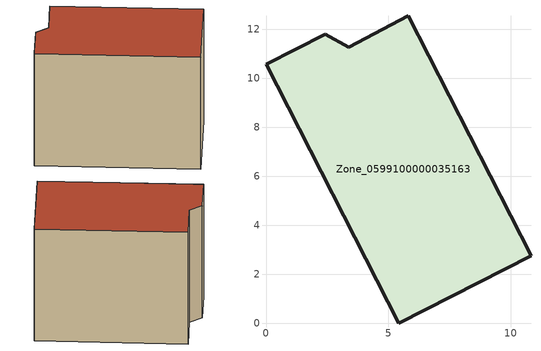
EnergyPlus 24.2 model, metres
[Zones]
Zone_0599100000035163
 floor ground (C_G): 5.43,0 0,10.58 2.42,11.81 3.38,11.28 5.81,12.55 10.83,2.76 z0
 wall outside (C_F): 5.81,12.55 3.38,11.28 2.42,11.81 0,10.58 5.43,0 10.83,2.76 5.81,12.55 z0:9.66
 roof outside (C_R): 5.43,0 10.83,2.76 5.81,12.55 3.38,11.28 2.42,11.81 0,10.58 z9.66
[BUILDING]
Pand.0599100000035163: North Axis=0; Terrain=City; Loads Convergence Tolerance Value=0.04; Temperature Convergence Tolerance Value=0.4; Solar Distribution=FullExterior; Maximum Number of Warmup Days=25; Minimum Number of Warmup Days=1
[Site:Location]
Rotterdam.The.Hague.AP_ZH_NLD Design_Conditions: Latitude=51.96; Longitude=4.45; Time Zone=1; Elevation=-4.5
[SITE:GROUNDTEMPERATURE:BUILDINGSURFACE]
18, 18, 18, 18, 18, 18, 18, 18, 18, 18, 18, 18
[MATERIAL] Thermal Absorptance=0.9; Solar Absorptance=0.7; Visible Absorptance=0.7
Name | Roughness | Thickness | Conductivity | Density | Specific Heat
G.TI.1946 | MediumSmooth | 0.15 | 1 | 540 | 1210
F.TI.1946 | Rough | 0.3 | 0.857143 | 1920 | 840
R.TI.1946 | MediumRough | 0.2 | 0.1 | 1500 | 1000
[CONSTRUCTION]
C_G: G.TI.1946
C_F: F.TI.1946
C_R: R.TI.1946
[ZONE]
Zone_0599100000035163: Type=1; Multiplier=1; Ceiling Height=Autocalculate; Volume=Autocalculate; Floor Area=autocalculate; Part of Total Floor Area=Yes
[ZONEINFILTRATION:DESIGNFLOWRATE]
Infil_Zone_0599100000035163: Zone or ZoneList or Space or SpaceList=Zone_0599100000035163; Schedule=AlwaysOn; Design Flow Rate Calculation Method=Flow/Area; Flow Rate per Floor Area=0.003; Constant Term Coefficient=1; Temperature Term Coefficient=0; Velocity Term Coefficient=0; Velocity Squared Term Coefficient=0
[HVACTEMPLATE:ZONE:IDEALLOADSAIRSYSTEM]
Zone_0599100000035163: Maximum Heating Supply Air Temperature=50; Minimum Cooling Supply Air Temperature=13; Maximum Heating Supply Air Humidity Ratio=0.0156; Minimum Cooling Supply Air Humidity Ratio=0.0077; Heating Limit=NoLimit; Cooling Limit=NoLimit; Dehumidification Control Type=ConstantSensibleHeatRatio; Cooling Sensible Heat Ratio=0.7; Dehumidification Setpoint=60; Humidification Control Type=None; Humidification Setpoint=30; Outdoor Air Method=None; Outdoor Air Flow Rate per Person=0.00944; Outdoor Air Flow Rate per Zone Floor Area=0; Outdoor Air Flow Rate per Zone=0; Demand Controlled Ventilation Type=None; Outdoor Air Economizer Type=NoEconomizer; Heat Recovery Type=None; Sensible Heat Recovery Effectiveness=0.7; Latent Heat Recovery Effectiveness=0.65
[ZONECONTROL:THERMOSTAT]
ThermostatControl_Zone_0599100000035163: Zone or ZoneList=Zone_0599100000035163; Control Type Schedule=DualSetpointControlType; Control 1=Thermostat_Zone_0599100000035163; Temperature Difference Between Cutout And Setpoint=0
[THERMOSTATSETPOINT:DUALSETPOINT]
Thermostat_Zone_0599100000035163: Heating Setpoint Temperature Schedule=HeatingSetpoint_Zone_0599100000035163; Cooling Setpoint Temperature Schedule=CoolingSetpoint_Zone_0599100000035163
[SCHEDULE:COMPACT]
HeatingSetpoint_Zone_0599100000035163: Through: 12/31, For: AllDays, Until: 24:00, 21
CoolingSetpoint_Zone_0599100000035163: Through: 12/31, For: AllDays, Until: 24:00, 24
DualSetpointControlType: Through: 12/31, For: AllDays, Until: 24:00, 4
AlwaysOn: Through: 12/31, For: AllDays, Until: 24:00, 1
